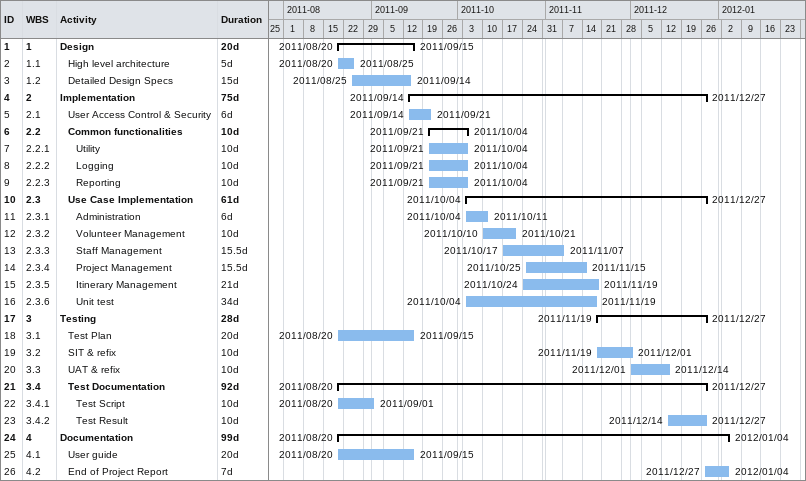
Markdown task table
| ID | WBS | Task | Duration | Start | Finish |
|---|---|---|---|---|---|
| 1 | 1 | **Design** | 20d | 2011-08-20 | 2011-09-15 |
| 2 | 1.1 | High level architecture | 5d | 2011-08-20 | 2011-08-25 |
| 3 | 1.2 | Detailed Design Specs | 15d | 2011-08-25 | 2011-09-14 |
| 4 | 2 | **Implementation** | 75d | 2011-09-14 | 2011-12-27 |
| 5 | 2.1 | User Access Control & Security | 6d | 2011-09-14 | 2011-09-21 |
| 6 | 2.2 | **Common functionalities** | 10d | 2011-09-21 | 2011-10-04 |
| 7 | 2.2.1 | Utility | 10d | 2011-09-21 | 2011-10-04 |
| 8 | 2.2.2 | Logging | 10d | 2011-09-21 | 2011-10-04 |
| 9 | 2.2.3 | Reporting | 10d | 2011-09-21 | 2011-10-04 |
| 10 | 2.3 | **Use Case Implementation** | 61d | 2011-10-04 | 2011-12-27 |
| 11 | 2.3.1 | Administration | 6d | 2011-10-04 | 2011-10-11 |
| 12 | 2.3.2 | Volunteer Management | 10d | 2011-10-10 | 2011-10-21 |
| 13 | 2.3.3 | Staff Management | 15.5d | 2011-10-17 | 2011-11-07 |
| 14 | 2.3.4 | Project Management | 15.5d | 2011-10-25 | 2011-11-15 |
| 15 | 2.3.5 | Itinerary Management | 21d | 2011-10-24 | 2011-11-19 |
| 16 | 2.3.6 | Unit test | 34d | 2011-10-04 | 2011-11-19 |
| 17 | 3 | **Testing** | 28d | 2011-11-19 | 2011-12-27 |
| 18 | 3.1 | Test Plan | 20d | 2011-08-20 | 2011-09-15 |
| 19 | 3.2 | SIT & refix | 10d | 2011-11-19 | 2011-12-01 |
| 20 | 3.3 | UAT & refix | 10d | 2011-12-01 | 2011-12-14 |
| 21 | 3.4 | **Test Documentation** | 92d | 2011-08-20 | 2011-12-27 |
| 22 | 3.4.1 | Test Script | 10d | 2011-08-20 | 2011-09-01 |
| 23 | 3.4.2 | Test Result | 10d | 2011-12-14 | 2011-12-27 |
| 24 | 4 | **Documentation** | 99d | 2011-08-20 | 2012-01-04 |
| 25 | 4.1 | User guide | 20d | 2011-08-20 | 2011-09-15 |
| 26 | 4.2 | End of Project Report | 7d | 2011-12-27 | 2012-01-04 |
